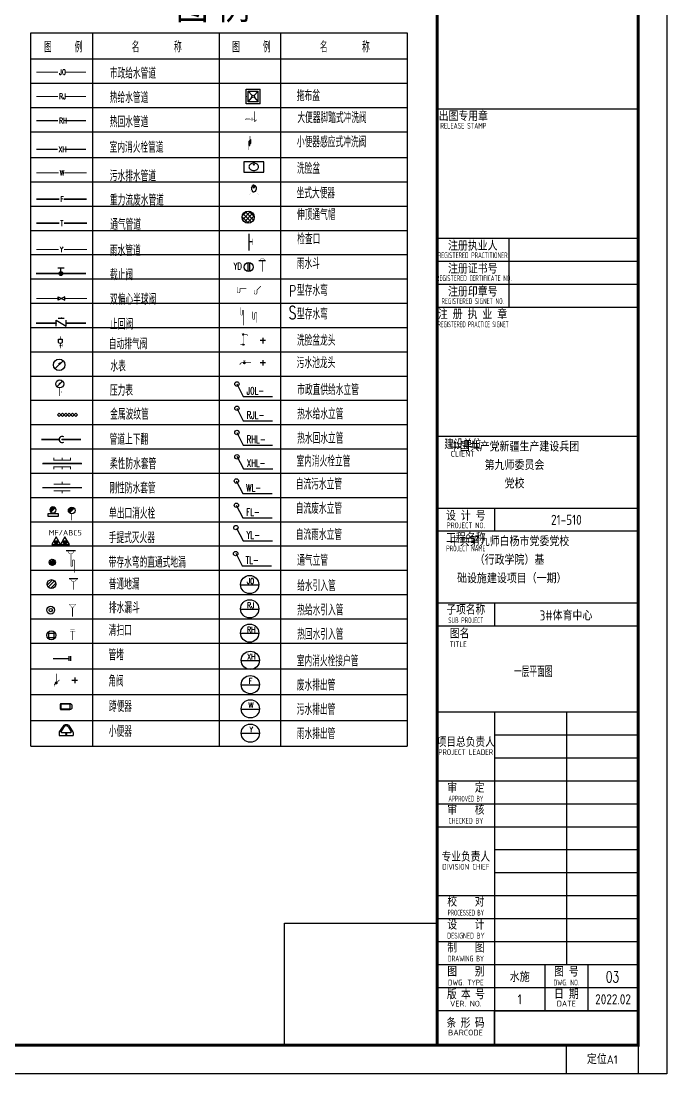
# Model space of a CAD drawing. Extents: x 817814 to 953178, y -139555 to 106956.
# Drawn here: x 923952 to 953178, y 29736 to 77409 of the extents above; entities that cross this region are included whole.
import ezdxf
from ezdxf.enums import TextEntityAlignment as Align

# ---------------------------------------------------------------- set-up
doc = ezdxf.new("R2010")
doc.units = 0
doc.header["$LTSCALE"] = 1000
doc.header["$MEASUREMENT"] = 0
doc.linetypes.add('DASH', pattern=[0.35, 0.25, -0.1])
doc.linetypes.add('W_P', pattern=[7, 6, -1])
for name, color, linetype in [('A-LVTRY', 6, 'Continuous'), ('BTTK', 7, 'Continuous'), ('EQUIP_管件', 7, 'Continuous'), ('EV_P', 4, 'Continuous'), ('GOU', 7, 'DASH'), ('GP', 4, 'Continuous'), ('GS', 1, 'Continuous'), ('LVTRY', 8, 'Continuous'), ('P-ANNO-TXT', 211, 'Continuous'), ('P-BTEA-IDEN', 4, 'Continuous'), ('P-DOMS-EQPM', 155, 'Continuous'), ('P-DOMS-IDEN', 4, 'Continuous'), ('P-DOMW-EQPM', 62, 'Continuous'), ('P-DOMW-IDEN', 4, 'Continuous'), ('P-DOMW-VALV', 7, 'Continuous'), ('P-FLDR', 7, 'Continuous'), ('P-PROT-EQPM', 1, 'Continuous'), ('P-PROT-IDEN', 7, 'Continuous'), ('P-PROT-VALV', 7, 'Continuous'), ('P-RAIN-IDEN', 171, 'Continuous'), ('P-VENT-PIPE', 205, 'Continuous'), ('P-WAST-IDEN', 21, 'Continuous'), ('PIPE-消防', 1, 'Continuous'), ('PIPE-给水', 3, 'Continuous'), ('PP', 7, 'Continuous'), ('PUB_TITLE', 4, 'Continuous'), ('SB', 7, 'Continuous'), ('W_DIM', 4, 'Continuous'), ('WP_F_PJ', 7, 'Continuous'), ('WP_G', 3, 'Continuous'), ('WP_G_PJ', 7, 'Continuous'), ('WP_L_PJ', 7, 'Continuous'), ('WP_P', 2, 'W_P'), ('WP_P_PJ', 7, 'Continuous'), ('WP_R_PJ', 7, 'Continuous'), ('WW_PJ', 7, 'Continuous')]:
    doc.layers.add(name, color=color, linetype=linetype)
for name, color, linetype, lineweight in [('P-DOMS-PIPE', 2, 'DASH', 50), ('P-DOMW-PIPE', 3, 'Continuous', 50), ('P-HOWS-PIPE', 5, 'Continuous', 50), ('P-HOWS-RPIP', 231, 'Continuous', 50), ('P-RAIN-PIPE', 4, 'Continuous', 50), ('P-WAST-PIPE', 11, 'Continuous', 50)]:
    doc.layers.add(name, color=color, linetype=linetype, lineweight=lineweight)
doc.layers.add('条形码', color=7, linetype='Continuous', plot=False)
doc.layers.add('验收章', color=7, linetype='Continuous', plot=False)
doc.styles.add('_TWT_PIPETEXT', font='SIMPLEX', dxfattribs={"width": 0.8, "height": 2.5, "bigfont": 'HZTXT'})
doc.styles.add('ch', font='simplex.shx', dxfattribs={"width": 0.7, "bigfont": 'gbcbig.shx'})
doc.styles.add('HZ', font='simplex.shx', dxfattribs={"width": 0.8, "bigfont": 'hztxt.shx'})
doc.styles.add('HZ(TK)', font='geniso.shx', dxfattribs={"width": 0.9, "bigfont": 'hztxt.shx'})
doc.styles.get("Standard").update_dxf_attribs({"font": 'GBENOR', "bigfont": 'GBCBIG'})
doc.styles.add('中西文等高字体', font='simplex.shx', dxfattribs={"width": 0.7, "bigfont": 'gbcbig.shx'})
doc.styles.add('隶书', font='')
doc.styles.get('隶书').set_extended_font_data('LiSu')

# ---------------------------------------------------------------- blocks, each defined once
blk = doc.blocks.new('vhtemplate_2019年新竖式图框_A1')
at = {"layer": 'BTTK'}
for p, q in [((831, 336), (761, 336)), ((831, 291), (761, 291)), ((786, 291), (786, 267)), ((831, 283), (761, 283)), ((831, 275), (761, 275)), ((831, 275), (761, 275)), ((786, 275), (786, 267)), ((831, 267), (761, 267)), ((831, 222), (761, 222)), ((831, 197), (761, 197)), ((781, 197), (781, 189)), ((831, 189), (761, 189)), ((831, 164), (761, 164)), ((781, 164), (781, 156)), ((831, 156), (761, 156)), ((831, 126), (761, 126)), ((781, 126), (781, 10)), ((806, 126), (806, 38)), ((831, 118), (781, 118)), ((831, 110), (781, 110)), ((831, 102), (761, 102)), ((831, 94), (761, 94)), ((831, 86), (761, 86)), ((831, 78), (781, 78)), ((831, 70), (781, 70)), ((831, 62), (761, 62)), ((831, 54), (761, 54)), ((831, 46), (761, 46)), ((831, 38), (761, 38)), ((798.5, 38), (798.5, 22)), ((813.5, 38), (813.5, 22)), ((831, 30), (761, 30)), ((831, 22), (761, 22))]:
    blk.add_line(p, q, dxfattribs=at)
at = {"layer": 'PUB_TITLE', "color": 7}
blk.add_lwpolyline([(0, 594), (841, 594), (841, 0), (0, 0)], close=True, dxfattribs=at)
at = {"layer": 'PUB_TITLE', "const_width": 1}
blk.add_lwpolyline([(25, 10), (831, 10), (831, 584), (25, 584)], close=True, dxfattribs=at)
blk.add_lwpolyline([(761, 10), (761, 584)], dxfattribs=at)
at = {"layer": '条形码'}
blk.add_lwpolyline([(781, 22), (831, 22), (831, 10), (781, 10)], close=True, dxfattribs=at)
at = {"layer": '验收章'}
for points in [[(761, 10), (707.93, 10), (707.93, 52.53), (761, 52.53)], [(806, 10), (831, 10), (831, 0), (806, 0)]]:
    blk.add_lwpolyline(points, close=True, dxfattribs=at)
at = {"layer": 'BTTK', "style": 'HZ(TK)'}
for s, height, width, p in [('出图专用章', 3, 0.95, (770.12, 333.45)), ('RELEASE STAMP', 2, 0.7, (770.13, 330.24)), ('REGISTERED PRACTITIONER', 2, 0.65, (773.39, 285.16)), ('REGISTERED CERTIFICATE NO.', 2, 0.65, (773.78, 277.16)), ('REGISTERED SIGNET NO.', 2, 0.65, (773.39, 269.16)), ('REGISTERED PRACTICE SIGNET', 2, 0.59, (773.56, 261.09)), ('建设单位', 3, 0.8, (770.01, 219.17)), ('PROJECT NO.', 2, 0.75, (771, 191.07)), ('PROJECT NAME', 2, 0.65, (771, 183.03)), ('子项名称', 3, 0.9, (771, 161.52)), ('SUB PROJECT', 2, 0.65, (771, 158.01)), ('项目总负责人', 3, 0.9, (770.96, 115.45)), ('PROJECT LEADER', 2, 0.8, (770.96, 112.09)), ('审    定', 3, 0.9, (771.02, 99.52)), ('APPROVED BY', 2, 0.6, (771.02, 95.87)), ('审    核', 3, 0.9, (771.02, 91.83)), ('CHECKED BY', 2, 0.7, (771.02, 88.18)), ('专业负责人', 3, 0.9, (771, 75.48)), ('DIVISION CHIEF', 2, 0.8, (771, 72.15)), ('校    对', 3, 0.9, (771.02, 59.83)), ('PROCESSED BY', 2, 0.6, (771.02, 56.17)), ('设    计', 3, 0.9, (771.02, 51.83)), ('DESIGNED BY', 2, 0.7, (771.02, 48.17)), ('制    图', 3, 0.9, (771.02, 43.83)), ('DRAWING BY', 2, 0.7, (771.02, 40.17)), ('图    别', 3, 0.9, (771.02, 35.5)), ('版 本 号', 3, 0.9, (771.02, 27.57)), ('DWG. TYPE', 2, 0.8, (771.02, 31.84)), ('DWG. NO.', 2, 0.7, (806, 31.84)), ('条 形 码', 3, 0.9, (770.9, 17.6)), ('BARCODE', 2, 0.95, (770.9, 14.42))]:
    blk.add_text(s, height=height, dxfattribs=dict(at, width=width)).set_placement(p, align=Align.MIDDLE_CENTER)
for s, height, p in [('注册执业人', 3, (773.42, 288.31)), ('注册证书号', 3, (773.42, 280.31)), ('注册印章号', 3, (773.42, 272.31)), ('注 册 执 业 章', 3, (773.32, 264.45)), ('CLIENT', 2, (769.95, 215.99)), ('设 计 号', 3, (771, 194.28)), ('工程名称', 3, (771, 186.52)), ('图 号', 3, (806, 35.46)), ('日 期', 3, (806, 27.67)), ('VER. NO.', 2, (771, 24.48)), ('DATE', 2, (806, 24.52))]:
    blk.add_text(s, height=height, dxfattribs=at).set_placement(p, align=Align.MIDDLE_CENTER)
for s, height, width, p in [('图名', 3, 0.9, (765.46, 153.22)), ('TITLE', 2, 0.8, (765.4, 149.68))]:
    blk.add_text(s, height=height, dxfattribs=dict(at, width=width)).set_placement(p, align=Align.MIDDLE_LEFT)
at = {"layer": 'BTTK', "color": 4, "style": 'HZ(TK)', "width": 0.9}
for tag, p in [('合作单位_001', (795.83, 509.44)), ('建设单位_001', (795.85, 207.44)), ('工程名称_001', (795.62, 174.44)), ('子项名称_001', (805.71, 157.94)), ('图纸名称_001', (795.45, 138.94))]:
    blk.add_attdef(tag, p, '', height=3.5, dxfattribs=at)
for tag, p in [('注册证书号', (808.5, 279)), ('注册印章号', (808.5, 271)), ('设计号', (806, 193)), ('图别', (789.75, 34)), ('图号', (822.25, 34)), ('版本号', (789.75, 26)), ('日期', (822.25, 26))]:
    blk.add_attdef(tag, text='', height=3.5, dxfattribs=at).set_placement(p, align=Align.MIDDLE)
at = {"layer": '验收章', "style": 'HZ(TK)'}
blk.add_text('定位A1', height=3, dxfattribs=at).set_placement((818.5, 5), align=Align.MIDDLE_CENTER)
blk = doc.blocks.new('$PS004_1')
blk.add_line((-150, 500), (150, 500))
at = {"const_width": 15}
blk.add_lwpolyline([(-99, 500, -1), (101, 500)], format="xyb", dxfattribs=at)
at = {"const_width": 30}
blk.add_lwpolyline([(0, 500), (0, 0)], dxfattribs=at)
at = {"style": 'HZ', "flags": 1}
for tag in ['UNIT', 'WHAT', 'SPEC']:
    blk.add_attdef(tag, (0, 0), '', height=0.001, dxfattribs=at)
blk = doc.blocks.new('$QC035_1')
blk.add_line((-93, -93), (93, 93))
blk.add_lwpolyline([(93, 93, 0, 50, 0), (-13, 22, 50, 50, 0)], format="xyseb")
blk.add_circle((0, 0), 150)
at = {"style": 'HZ', "flags": 1}
for tag in ['UNIT', 'WHAT', 'SPEC']:
    blk.add_attdef(tag, (0, 0), '', height=0.001, dxfattribs=at)
blk = doc.blocks.new('A$C5396686F')
at = {"layer": 'WW_PJ'}
blk.add_blockref('$QC035_1', (150, 150, 100), dxfattribs=at)
blk = doc.blocks.new('$PS017_1')
at = {"const_width": 15}
blk.add_lwpolyline([(-125, 500), (125, 500), (0, 359)], close=True, dxfattribs=at)
at = {"const_width": 30}
blk.add_lwpolyline([(0, 359), (0, 0)], dxfattribs=at)
for tag in ['UNIT', 'WHAT', 'SPEC']:
    blk.add_attdef(tag, (0, 0), '', height=0.001)
blk = doc.blocks.new('$VA036_1')
for points in [[(-0.25, -0.25), (0, 0), (-0.25, 0.25), (-0.5, 0)], [(0.25, -0.25), (0.5, 0), (0.25, 0.25), (0, 0)]]:
    blk.add_lwpolyline(points, close=True)
at = {"flags": 1}
for tag in ['UNIT', 'WHAT', 'SPEC']:
    blk.add_attdef(tag, (0, 0), '', height=0.00000236, dxfattribs=at)
blk = doc.blocks.new('$FLAGE')
for p, q in [((0, 1), (0, -1)), ((0.75, 1), (0.75, -1))]:
    blk.add_line(p, q)
blk = doc.blocks.new('$GS019_3')
at = {"const_width": 30}
for points in [[(0, 0), (0, -650)], [(-106, -756), (0, -650)], [(-106, -756), (-106, -956)]]:
    blk.add_lwpolyline(points, dxfattribs=at)
blk.add_lwpolyline([(-88, -638), (53, -497), (53, -247), (-88, -388)], close=True)
at = {"style": 'HZ', "width": 0.7, "flags": 1}
for tag in ['UNIT', 'WHAT', 'SPEC']:
    blk.add_attdef(tag, (0, 0), '', height=0.001, dxfattribs=at)
blk = doc.blocks.new('$QC001_3')
blk.add_line((-141, 459), (141, 741))
at = {"const_width": 200}
blk.add_lwpolyline([(71, 671, 0.668179), (-100, 600, 0.198912), (-71, 529, 1)], format="xyb", dxfattribs=at)
at = {"const_width": 40}
blk.add_lwpolyline([(0, 400), (0, 0)], dxfattribs=at)
blk.add_circle((0, 600), 200)
at = {"flags": 1}
for tag in ['SPEC', 'UNIT', 'WHAT']:
    blk.add_attdef(tag, (0, 0), '', height=0.001, dxfattribs=at)
blk = doc.blocks.new('$QC001_1')
blk.add_line((-134, 584), (149, 302))
blk.add_lwpolyline([(325, 0), (325, 200), (-325, 200), (-325, 0)], close=True)
at = {"const_width": 200}
blk.add_lwpolyline([(78, 372, 1), (-64, 514, -2.871181)], format="xyb", dxfattribs=at)
blk.add_circle((7, 443), 200)
at = {"style": 'HZ', "flags": 1}
for tag in ['UNIT', 'WHAT', 'SPEC']:
    blk.add_attdef(tag, (0, 0), '', height=0.001, dxfattribs=at)
blk = doc.blocks.new('A$C1E5874C6')
at = {"layer": 'WP_F_PJ', "rotation": 180}
blk.add_blockref('$QC001_1', (325, 643), dxfattribs=at)
blk = doc.blocks.new('$JIEG1')
at = {"color": 0, "linetype": 'Continuous'}
blk.add_arc((0, 0), 0.5, 59.6885, 300.3115, dxfattribs=at)
at = {"color": 0}
blk.add_point((0, 0), dxfattribs=at)
blk = doc.blocks.new('$PS001_1')
blk.add_line((-212, 500), (188, 500))
at = {"const_width": 20}
blk.add_lwpolyline([(-134, 500, 1.067664), (116, 500)], format="xyb", dxfattribs=at)
at = {"const_width": 30}
blk.add_lwpolyline([(0, 367), (0, 0)], dxfattribs=at)
at = {"style": 'HZ', "width": 0.7, "flags": 1}
for tag in ['UNIT', 'WHAT', 'SPEC']:
    blk.add_attdef(tag, (0, 0), '', height=0.001, dxfattribs=at)
blk = doc.blocks.new('$PS003_0')
blk.add_lwpolyline([(-0.27, 0.24), (0.27, 0.24), (0.27, -0.26), (-0.27, -0.26)], close=True)
blk.add_circle((0, 0), 0.5)
at = {"style": 'HZ', "width": 0.7, "flags": 1}
for tag in ['UNIT', 'WHAT', 'SPEC']:
    blk.add_attdef(tag, (0, 0), '', height=0.001, dxfattribs=at)
blk = doc.blocks.new('$GS002_2')
for points, const_width in [([(92, 700), (242, 700)], 15), ([(170, 702), (170, 0)], 30), ([(0, 0), (273, 0)], 30), ([(170, 602), (420, 602), (450, 527)], 30), ([(273, 44), (273, -56)], 15)]:
    blk.add_lwpolyline(points, dxfattribs=dict(const_width=const_width))
at = {"const_width": 62.5}
for points in [[(139, 602, 1), (201, 602, 1)], [(139, 2, 1), (201, 2, 1)]]:
    blk.add_lwpolyline(points, format="xyb", close=True, dxfattribs=at)
at = {"style": 'HZ', "width": 0.7, "flags": 1}
for tag in ['UNIT', 'WHAT', 'SPEC']:
    blk.add_attdef(tag, (0, 0), '', height=0.001, dxfattribs=at)
blk = doc.blocks.new('$PS009_2')
at = {"const_width": 30}
blk.add_lwpolyline([(0, 0), (-350, 0), (-350, -150, -1), (-500, -150), (-500, 92)], format="xyb", dxfattribs=at)
blk = doc.blocks.new('$PS011_2')
at = {"const_width": 30}
blk.add_lwpolyline([(0, 0), (-212, -212), (-212, -362, -1), (-362, -362), (-362, -207)], format="xyb", dxfattribs=at)
blk = doc.blocks.new('*X229')
at = {"color": 0}
for p, q in [((25615, 29115), (25416, 29314)), ((25411, 28895), (25196, 29110)), ((25204, 29164), (25346, 29306)), ((25210, 29028), (25482, 29300)), ((25519, 28928), (25229, 29218)), ((25269, 28946), (25565, 29242)), ((25588, 29001), (25302, 29287)), ((25363, 28899), (25611, 29147))]:
    blk.add_line(p, q, dxfattribs=at)
blk = doc.blocks.new('$GS010_3')
for points, const_width in [([(0, 0), (-223, -223)], 30), ([(-133, -136), (-133, 264)], 30), ([(-223, -288), (-223, -146)], 15)]:
    blk.add_lwpolyline(points, dxfattribs=dict(const_width=const_width))
at = {"const_width": 62.5}
blk.add_lwpolyline([(-102, -136, -1), (-165, -136, -1)], format="xyb", close=True, dxfattribs=at)
at = {"style": 'HZ', "width": 0.7, "flags": 1}
for tag in ['UNIT', 'WHAT', 'SPEC']:
    blk.add_attdef(tag, (0, 0), '', height=0.001, dxfattribs=at)
blk = doc.blocks.new('$GS001_1')
at = {"const_width": 30}
blk.add_lwpolyline([(0, 0), (-400, 0, 0.443942), (-486, -95, -1.105826)], format="xyb", dxfattribs=at)
at = {"const_width": 15}
for points in [[(-231, 100), (-359, 100)], [(-296, 0), (-296, 100)]]:
    blk.add_lwpolyline(points, dxfattribs=at)
at = {"const_width": 62.5}
blk.add_lwpolyline([(-265, 0, -1), (-327, 0, -1)], format="xyb", close=True, dxfattribs=at)
at = {"flags": 1}
for tag in ['UNIT', 'WHAT', 'SPEC']:
    blk.add_attdef(tag, (0, 0), '', height=0.0001, dxfattribs=at)
blk = doc.blocks.new('$GS002_0')
for p, q in [((-1, 0), (0, 0)), ((-0.5, -0.5), (-0.5, 0.5))]:
    blk.add_line(p, q)
at = {"width": 0.7, "flags": 1}
for tag in ['UNIT', 'SPEC', 'WHAT']:
    blk.add_attdef(tag, (0, 0), '', height=0.001, dxfattribs=at)
blk = doc.blocks.new('$PS005_2')
at = {"const_width": 30}
blk.add_lwpolyline([(0, 0), (0, 456, 0.75), (-100, 456), (-100, 202, -0.75), (-200, 202), (-200, 540)], format="xyb", dxfattribs=at)
blk = doc.blocks.new('A$C315B6A35')
at = {"layer": 'WP_P_PJ'}
blk.add_blockref('$PS005_2', (215, 0), dxfattribs=at)
blk = doc.blocks.new('$PS001_0')
for p, q in [((-0.48, -0.12), (0.12, 0.48)), ((-0.35, -0.35), (0.35, 0.35)), ((-0.12, -0.49), (0.49, 0.12))]:
    blk.add_line(p, q)
blk.add_circle((0, 0), 0.5)
at = {"style": 'HZ', "width": 0.7, "flags": 1}
for tag in ['UNIT', 'WHAT', 'SPEC']:
    blk.add_attdef(tag, (0, 0), '', height=0.001, dxfattribs=at)
blk = doc.blocks.new('M_E13')
for p, q in [((-572, 18), (-536, 18)), ((-572, 18), (-572, 18)), ((-536, -22), (-572, -21))]:
    blk.add_line(p, q)
at = {"const_width": 1.5}
for points in [[(-715, 0, -0.037932), (-709, 28, -0.057502), (-702, 46, -0.011128), (-686, 72, -0.047419), (-682, 78, -0.013557), (-669, 92, -0.010422), (-651, 109, -0.006492), (-632, 126, -0.010986), (-621, 135, -0.031118), (-607, 144, -0.031821), (-592, 152, -0.025304), (-572, 159, -0.028493), (-555, 164), (-520, 171), (-500, 175, -0.104917), (-492, 175, 0.047512), (-474, 173, 0.018859), (-460, 173, -0.025251), (-449, 173, -0.024361), (-434, 171, -0.018727), (-416, 168, -0.011084), (-401, 164, -0.017664), (-391, 161, -0.012553), (-375, 154, -0.012341), (-358, 147), (-320, 128, -0.005054), (-308, 122, -0.002567), (-285, 110)], [(-715, 0, 0.037932), (-709, -28, 0.057502), (-702, -46, 0.011128), (-686, -72, 0.047419), (-682, -78, 0.013557), (-669, -92, 0.010422), (-651, -109, 0.006492), (-632, -126, 0.010986), (-621, -135, 0.031118), (-607, -144, 0.031821), (-592, -152, 0.025304), (-572, -159, 0.028493), (-555, -164), (-520, -171), (-500, -175, 0.104917), (-492, -175, -0.047512), (-474, -173, -0.018859), (-460, -173, 0.025251), (-449, -173, 0.024361), (-434, -171, 0.018727), (-416, -168, 0.011084), (-401, -164, 0.017664), (-391, -161, 0.012553), (-375, -154, 0.012341), (-358, -147), (-320, -128, 0.005054), (-308, -122, 0.002567), (-285, -110)], [(-155, 240, 0.414214), (-220, 175, 0.414214)], [(-220, -175, 0.414214), (-155, -240, 0.414214)]]:
    blk.add_lwpolyline(points, format="xyb", dxfattribs=at)
for points in [[(-672, -1, -0.054114), (-666, 25, -0.08891), (-658, 39, -0.006714), (-643, 55, -0.014531), (-636, 63, -0.010713), (-618, 80, -0.017575), (-606, 90, -0.037222), (-591, 100, -0.034599), (-573, 109, -0.02298), (-556, 115, -0.023613), (-539, 119, -0.014842), (-522, 122, -0.012533), (-502, 125, -0.021838), (-477, 126, -0.029407), (-459, 125, -0.029465), (-436, 121, -0.031881), (-416, 114), (-371, 97), (-337, 83, -0.135973), (-324, 73, -0.099517), (-314, 52, -0.016651), (-311, 40, -0.010977), (-308, 20, -0.015331), (-308, 12, -0.010106), (-307, -1)], [(-672, -1, 0.054114), (-666, -26, 0.08891), (-658, -40, 0.006714), (-643, -57, 0.014531), (-636, -64, 0.010713), (-618, -82, 0.017575), (-606, -92, 0.037222), (-591, -102, 0.034599), (-573, -111, 0.02298), (-556, -117, 0.023613), (-539, -121, 0.014842), (-522, -124, 0.012533), (-502, -126, 0.021838), (-477, -127, 0.029407), (-459, -126, 0.029465), (-436, -122, 0.031881), (-416, -116), (-371, -99), (-337, -85, 0.135973), (-324, -75, 0.099517), (-314, -54, 0.016651), (-311, -41, 0.010977), (-308, -21, 0.015331), (-308, -13, 0.010106), (-307, -1)]]:
    blk.add_lwpolyline(points, format="xyb")
for points in [[(-220, 110), (-285, 110)], [(-220, 175), (-220, -175)], [(0, 240), (-155, 240)], [(0, -240), (0, 240)], [(-285, -110), (-220, -110)], [(-155, -240), (0, -240)]]:
    blk.add_lwpolyline(points, dxfattribs=at)
for centre, radius, start, end in [((-549, -3), 33.2, 100.0495, 259.9505), ((-536, -2), 20, 270, 90)]:
    blk.add_arc(centre, radius, start, end)
at = {"width": 0.8, "flags": 9}
for tag in ['XSIZE', 'YSIZE']:
    blk.add_attdef(tag, (0, 0), '', height=0.5, dxfattribs=at)
blk = doc.blocks.new('A$C02426E7C')
at = {"layer": 'LVTRY', "rotation": 270}
blk.add_blockref('M_E13', (241, 1), dxfattribs=at)
blk = doc.blocks.new('_LV7')
for p, q in [((-170, -61), (-170, 0)), ((-170, 0), (170, 0)), ((170, -61), (170, 0)), ((-162, -88), (-69, -231)), ((-124, -91), (-43, -216)), ((-116, -76), (116, -76)), ((43, -216), (124, -91)), ((69, -231), (162, -88))]:
    blk.add_line(p, q)
blk.add_circle((0, -38), 17.7)
for centre, radius, start, end in [((-120, -61), 50, 180, 213.0863), ((-116, -86), 10, 90, 213.0863), ((0, -191), 80, 210, 330), ((0, -191), 50, 210, 330), ((116, -86), 10, 326.9137, 90), ((120, -61), 50, 326.9137, 0)]:
    blk.add_arc(centre, radius, start, end)
blk = doc.blocks.new('_LV4')
blk.add_lwpolyline([(0, -520, 0.078966), (92, -505, 0.088152), (166, -466, 0.105269), (218, -403, 0.121685), (235, -335, 0.121685), (218, -267, 0.105269), (166, -204, 0.088152), (92, -165, 0.078966), (0, -150, 0.078966), (-92, -165, 0.088152), (-166, -204, 0.105269), (-218, -267, 0.121685), (-235, -335, 0.121685), (-218, -403, 0.105269), (-166, -466, 0.088152), (-92, -505, 0.078966)], format="xyb", close=True)
blk.add_circle((0, -230), 20)
blk = doc.blocks.new('_LV6')
for p, q in [((-140, -340), (-140, -780)), ((-110, -340), (-110, -770)), ((100, -300), (-100, -300)), ((100, -330), (-100, -330)), ((110, -770), (110, -340)), ((140, -780), (140, -340)), ((140, -770), (-140, -770)), ((-30, -890), (30, -890))]:
    blk.add_line(p, q)
for centre, radius, start, end in [((-100, -340), 40, 90, 180), ((-100, -340), 10, 90, 180), ((100, -340), 40, 0, 90), ((100, -340), 10, 0, 90), ((-30, -780), 110, 180, 270), ((30, -780), 110, 270, 0)]:
    blk.add_arc(centre, radius, start, end)
blk = doc.blocks.new('$VA026_2')
for points, const_width in [([(0, 499), (0, 649)], 30), ([(0, 251), (0, 0)], 30), ([(0, 149), (120, 149)], 15), ([(120, 229), (120, 79)], 15)]:
    blk.add_lwpolyline(points, dxfattribs=dict(const_width=const_width))
blk.add_lwpolyline([(-100, 499), (100, 499), (100, 319, -0.683235), (-100, 319), (-100, 499)], format="xyb")
at = {"const_width": 50}
blk.add_lwpolyline([(-25, 149, 1), (25, 149, 1)], format="xyb", close=True, dxfattribs=at)
at = {"style": 'HZ', "width": 0.7, "flags": 1}
for tag in ['UNIT', 'WHAT', 'SPEC']:
    blk.add_attdef(tag, (0, 0), '', height=0.001, dxfattribs=at)
blk = doc.blocks.new('A$C21A22213')
at = {"layer": 'WP_R_PJ'}
blk.add_blockref('$VA026_2', (100, 0), dxfattribs=at)
blk = doc.blocks.new('$TWTSYS$00000546')
h = blk.add_hatch()
h.set_pattern_fill('ANSI31', color=256, scale=200, style=0)
h.set_pattern_definition([(45, (-38543.802, -6670.83), (-17.67767, 17.67767), [])])
h.paths.add_polyline_path([(-65, 174), (65, 174), (65, 44), (-65, 44)])
for points in [[(0, 344), (-198, 0), (198, 0)], [(-65, 174), (65, 174), (65, 44), (-65, 44)]]:
    blk.add_lwpolyline(points, close=True)
blk = doc.blocks.new('$Sanitary$00000477')
at = {"color": 0}
for p, q in [((-330, -637), (-330, 0)), ((-330, 0), (330, 0)), ((330, 0), (330, -637)), ((-239, -546), (-239, -91)), ((-239, -91), (239, -91)), ((-239, -91), (-41, -279)), ((-41, -358), (-239, -546)), ((239, -91), (41, -279)), ((41, -358), (239, -546)), ((239, -91), (239, -546)), ((-330, -637), (330, -637)), ((-239, -546), (239, -546))]:
    blk.add_line(p, q, dxfattribs=at)
blk.add_circle((0, -319), 56.9, dxfattribs=at)
blk.add_point((0, 0), dxfattribs=at)
blk = doc.blocks.new('$TWTSYS$00000420')
for points, const_width in [([(0, 0), (0, -474)], 30), ([(-383, -329), (-427, -373)], 15), ([(-268, -373), (-427, -373)], 15), ([(-224, -329), (-383, -329)], 15), ([(-224, -329), (-268, -373)], 15), ([(-150, -355), (-250, -355)], 10), ([(-150, -290), (-150, -420)], 15), ([(-100, -290), (-100, -420)], 15), ([(0, -350), (-100, -350)], 10), ([(101, -374), (0, -474)], 30)]:
    blk.add_lwpolyline(points, dxfattribs=dict(const_width=const_width))
at = {"flags": 1}
for tag in ['UNIT', 'UNIT', 'SPEC', 'WHAT', 'WHAT', 'SPEC']:
    blk.add_attdef(tag, (0, 0), '', height=0.001, dxfattribs=at)
blk = doc.blocks.new('$TWTSYS$00000432')
at = {"layer": 'EQUIP_管件'}
blk.add_blockref('$TWTSYS$00000420', (0, 0), dxfattribs=at)
blk = doc.blocks.new('$VALVE$00000547')
at = {"const_width": 30}
for points in [[(0, 100), (-250, 100), (-250, 175)], [(0, 100), (0, 175)], [(0, 100), (250, 100), (250, 175)], [(-250, -175), (-250, -100), (0, -100)], [(0, -175), (0, -100)], [(250, -175), (250, -100), (0, -100)]]:
    blk.add_lwpolyline(points, dxfattribs=at)
blk = doc.blocks.new('$VALVE$00000553')
at = {"const_width": 30}
for points in [[(0, 100), (-250, 100), (-250, 100)], [(0, 100), (0, 175)], [(0, 100), (250, 100), (250, 100)], [(-250, -100), (-250, -100), (0, -100)], [(250, -100), (250, -100), (0, -100)], [(0, -175), (0, -100)]]:
    blk.add_lwpolyline(points, dxfattribs=at)
blk = doc.blocks.new('$VALVE$00000597')
blk.add_line((-93, 357), (93, 543))
blk.add_lwpolyline([(93, 543, 0, 50, 0), (-31, 456, 50, 50, 0)], format="xyseb")
for points, const_width in [([(0, 300), (0, 0)], 30), ([(0, 182), (75, 182), (75, 107)], 7.5)]:
    blk.add_lwpolyline(points, dxfattribs=dict(const_width=const_width))
blk.add_circle((0, 450), 150)
blk = doc.blocks.new('$VALVE$00000333')
for p, q in [((125, 62.5), (-125, -62.5)), ((-125, 62.5), (125, -62.5)), ((-125, -62.5), (-125, 62.5)), ((125, -62.5), (125, 62.5))]:
    blk.add_line(p, q)
at = {"const_width": 31.25}
blk.add_lwpolyline([(-15.625, 0, 1), (15.625, 0, 1)], format="xyb", close=True, dxfattribs=at)
for p in [(-125, 0), (125, 0)]:
    blk.add_point(p)
blk = doc.blocks.new('$VALVE$00000315')
blk.add_line((-75, 125), (75, 125))
blk.add_lwpolyline([(-125, -75), (-125, 75), (125, -75), (125, 75)])
for p in [(-125, 0), (125, 0)]:
    blk.add_point(p)
blk.add_solid([(0, 125), (0, 150), (75, 125)])
blk = doc.blocks.new('$VALVE$00000497')
for p, q in [((78, 138), (-78, 138)), ((0, 50), (0, 138))]:
    blk.add_line(p, q)
at = {"const_width": 49.6}
blk.add_lwpolyline([(25, 0, 1), (-25, 0, 1)], format="xyb", close=True, dxfattribs=at)
blk.add_circle((0, 0), 50)
blk = doc.blocks.new('$TwtSys$00000141')
for p, q in [((-94, 8), (-10, 92)), ((-94, 8), (-10, 92)), ((-87, -35), (35, 87)), ((-87, -35), (35, 87)), ((-66, -66), (66, 66)), ((-66, -66), (66, 66)), ((-32, -87), (88, 33)), ((-32, -87), (88, 33)), ((11, -92), (92, -11)), ((11, -92), (92, -11))]:
    blk.add_line(p, q)
blk.add_circle((0, 0), 94)
blk.add_circle((0, 0), 94)
blk = doc.blocks.new('$ATTACHMENT$00000196')
blk.add_line((53, 944), (-347, 944))
for points, const_width in [([(-25, 944, -1.067664), (-275, 944)], 20), ([(0, 0), (0, 512, 1), (-75, 512), (-75, 312, -1), (-150, 312), (-150, 810)], 30)]:
    blk.add_lwpolyline(points, format="xyb", dxfattribs=dict(const_width=const_width))
at = {"style": 'HZ', "flags": 1}
for tag in ['WHAT', 'SPEC', 'UNIT']:
    blk.add_attdef(tag, (-150, 810), '', height=0.001, dxfattribs=at)

msp = doc.modelspace()

# ---------------------------------------------------------------- linework, layer by layer
for p, q in [((924399.9, 44580.8), (924399.9, 76875)), ((927178.9, 76875), (927178.9, 44580.8)), ((932911.2, 76875), (932911.2, 44580.8)), ((935690.2, 76875), (935690.2, 44580.8)), ((941422.5, 76875), (941422.5, 44580.8)), ((934027.4, 71036.8), (934027.4, 70565.2)), ((934935.7, 71036.8), (934027.4, 71036.8)), ((934935.7, 70565.2), (934935.7, 71036.8)), ((934027.4, 70565.2), (934935.7, 70565.2)), ((933716, 60977.6), (934009.8, 60407.1)), ((934009.8, 60407.1), (935336.5, 60407.1)), ((933716, 59878.4), (934009.8, 59307.9)), ((934009.8, 59307.9), (935336.5, 59307.9)), ((933716, 58779.2), (934009.8, 58208.7)), ((934009.8, 58208.7), (935336.5, 58208.7)), ((933721.3, 57703), (934015.2, 57132.5)), ((934015.2, 57132.5), (935341.9, 57132.5)), ((933692.7, 56584.6), (933986.6, 56014.2)), ((933986.6, 56014.2), (935313.2, 56014.2)), ((933692.7, 55485.4), (933986.6, 54914.9)), ((933986.6, 54914.9), (935313.2, 54914.9)), ((933704.6, 54447.1), (933998.4, 53876.7)), ((933998.4, 53876.7), (935325.1, 53876.7)), ((933669.1, 53310.1), (933963, 52739.6)), ((933963, 52739.6), (935289.7, 52739.6)), ((933887.9, 51886.3), (934698.8, 51886.3)), ((933887.9, 50787.1), (934698.8, 50787.1)), ((933887.9, 49687.8), (934698.8, 49687.8)), ((933922.8, 48456.1), (934733.7, 48456.1)), ((933922.8, 47356.8), (934733.7, 47356.8)), ((933922.8, 46257.6), (934733.7, 46257.6)), ((933922.8, 45158.4), (934733.7, 45158.4))]:
    msp.add_line(p, q)
at = {"color": 7}
for p, q in [((934210, 66474.5), (934210, 66066.5)), ((934293.2, 66474.5), (934293.2, 66066.5))]:
    msp.add_line(p, q, dxfattribs=at)
at = {"linetype": 'Continuous'}
msp.add_line((925812, 58458.4, 2581.5), (925812, 58458.4, 2331.7), dxfattribs=at)
for points, const_width in [([(934264.7, 67781.5), (934264.7, 67020.3)], 58.3), ([(934271.6, 67414.7), (934424.1, 67415)], 58.3), ([(934424.1, 67554.4), (934424.1, 67275.6)], 20.8)]:
    msp.add_lwpolyline(points, dxfattribs=dict(const_width=const_width))
at = {"const_width": 25}
msp.add_lwpolyline([(934024.2, 63634.9), (934024.2, 64287.5, 1), (933961.8, 64287.5), (933961.8, 64121, -1), (933899.3, 64121), (933899.3, 64451.7)], format="xyb", dxfattribs=at)
at = {"linetype": 'Continuous', "const_width": 74.9}
for points, elevation in [([(925671.5, 58458.4), (924875.9, 58458.4)], 2331.7), ([(926659.2, 58458.4), (925812, 58458.4)], 2581.5)]:
    msp.add_lwpolyline(points, dxfattribs=dict(at, elevation=elevation))
at = {"elevation": -50}
for points, const_width in [([(926163, 49787.7), (926406.6, 49787.7)], 19.5), ([(926187.3, 49878.7), (926382.2, 49878.7)], 19.5), ([(926284.8, 49787.7), (926284.8, 49391.6)], 29.2)]:
    msp.add_lwpolyline(points, dxfattribs=dict(at, const_width=const_width))
for centre, radius in [((934225.9, 68529.4), 273.2), ((934253.7, 66270.8), 208.2), ((933719.7, 60976.8), 99.9), ((933719.7, 59877.6), 99.9), ((933719.7, 58778.4), 99.9), ((933720.9, 57679.2), 99.9), ((933696.4, 56583.8), 99.9), ((933696.4, 55484.6), 99.9), ((933672.9, 54475.1), 99.9), ((933662.7, 53296.1), 99.9), ((934294.1, 51894.5), 412.2), ((934294.1, 50795.3), 412.2), ((934294.1, 49696.1), 412.2), ((934329, 48464.3), 412.2), ((934329, 47365.1), 412.2), ((934329, 46265.8), 412.2), ((934329, 45166.6), 412.2)]:
    msp.add_circle(centre, radius)
at = {"layer": 'GP'}
for p, q in [((924923.5, 57381.4), (926699.3, 57381.4)), ((924923.5, 56282.2), (926699.3, 56282.2))]:
    msp.add_line(p, q, dxfattribs=at)
at = {"layer": 'P-DOMS-PIPE', "linetype": 'Continuous', "ltscale": 0.01, "const_width": 50}
for points in [[(924635.5, 70539.5), (925660, 70539.5)], [(925912.3, 70539.5), (926915.1, 70539.5)]]:
    msp.add_lwpolyline(points, dxfattribs=at)
at = {"layer": 'P-DOMW-PIPE', "ltscale": 1.5, "const_width": 75}
for points in [[(924621.5, 65977.4), (926887.7, 65977.4)], [(924633.3, 63731.1), (925538.6, 63731.1)], [(925988.6, 63731.1), (926894, 63731.1)]]:
    msp.add_lwpolyline(points, dxfattribs=at)
at = {"layer": 'P-HOWS-PIPE', "const_width": 50}
for points in [[(924640.8, 73997.9), (925621.9, 73997.9)], [(925950.4, 73997.9), (926892.5, 73997.9)]]:
    msp.add_lwpolyline(points, dxfattribs=at)
at = {"layer": 'P-HOWS-RPIP', "const_width": 50}
for points in [[(924640.8, 72898.6), (925621.9, 72898.6)], [(925950.4, 72898.6), (926892.5, 72898.6)]]:
    msp.add_lwpolyline(points, dxfattribs=at)
at = {"layer": 'P-RAIN-PIPE', "linetype": 'Continuous', "ltscale": 0.01, "const_width": 50}
for points in [[(924640.8, 67068.2), (925647.2, 67068.2)], [(925898.3, 67068.2), (926936.1, 67068.2)]]:
    msp.add_lwpolyline(points, dxfattribs=at)
at = {"layer": 'P-VENT-PIPE', "ltscale": 1.5, "const_width": 75}
for points in [[(924640.8, 68253.4), (925682.8, 68253.4)], [(925889.5, 68253.4), (926936.1, 68253.4)]]:
    msp.add_lwpolyline(points, dxfattribs=at)
at = {"layer": 'P-WAST-PIPE', "ltscale": 1.5, "const_width": 75}
for points in [[(924635.5, 69346.4), (925686.6, 69346.4)], [(925885.7, 69346.4), (926915.1, 69346.4)]]:
    msp.add_lwpolyline(points, dxfattribs=at)
at = {"layer": 'PIPE-消防', "linetype": 'Continuous', "ltscale": 0.01, "const_width": 50}
for points in [[(924640.8, 71599.2), (925606.6, 71599.2)], [(925965.7, 71599.2), (926892.5, 71599.2)], [(924638.5, 64851.5), (925636.2, 64851.5)], [(925936.2, 64851.5), (926933.8, 64851.5)]]:
    msp.add_lwpolyline(points, dxfattribs=at)
at = {"layer": 'PIPE-给水', "linetype": 'Continuous', "ltscale": 0.01, "const_width": 50}
for points in [[(924640.8, 75097.1), (925621.9, 75097.1)], [(925950.4, 75097.1), (926892.5, 75097.1)]]:
    msp.add_lwpolyline(points, dxfattribs=at)
at = {"layer": 'SB'}
for p, q in [((924399.9, 76875), (941422.5, 76875)), ((924399.9, 75692.5), (941422.5, 75692.5)), ((924399.9, 74593.3), (941422.5, 74593.3)), ((924399.9, 73494), (941422.5, 73494)), ((924399.9, 72394.8), (941422.5, 72394.8)), ((924399.9, 71228.9), (941422.5, 71228.9)), ((924399.9, 70129.7), (941422.5, 70129.7)), ((924399.9, 69030.4), (941422.5, 69030.4)), ((924399.9, 67931.2), (941422.5, 67931.2)), ((924399.9, 66832), (941422.5, 66832)), ((924399.9, 65732.7), (941422.5, 65732.7)), ((924399.9, 64633.5), (941422.5, 64633.5)), ((932911.2, 64633.6), (941422.5, 64633.6)), ((924399.9, 63534.2), (941422.5, 63534.2)), ((924399.9, 62435), (941422.5, 62435)), ((924399.9, 61335.8), (941422.5, 61335.8)), ((924399.9, 60236.5), (941422.5, 60236.5)), ((924399.9, 59137.4), (941422.5, 59137.4)), ((934225.6, 59137.4), (941422.5, 59137.4)), ((924399.9, 58038.1), (941422.5, 58038.1)), ((924399.9, 56938.8), (941422.5, 56938.8)), ((924399.9, 55839.6), (941422.5, 55839.6)), ((924399.9, 54740.4), (941422.5, 54740.4)), ((924399.9, 53641.2), (941422.5, 53641.2)), ((924399.9, 52541.9), (941422.5, 52541.9)), ((924399.9, 52541.9), (941422.5, 52541.9)), ((924399.9, 51442.7), (941422.5, 51442.7)), ((924399.9, 50343.4), (941422.5, 50343.4)), ((924399.9, 49244.2), (941422.5, 49244.2)), ((924399.9, 48078.3), (941422.5, 48078.3)), ((924399.9, 46912.5), (941422.5, 46912.5)), ((924399.9, 45746.6), (941422.5, 45746.6)), ((924399.9, 44580.8), (941422.5, 44580.8))]:
    msp.add_line(p, q, dxfattribs=at)
at = {"layer": 'W_DIM'}
for radius in [175, 75]:
    msp.add_circle((925293, 50736.3), radius, dxfattribs=at)
at = {"layer": 'WP_G', "const_width": 60}
for points in [[(926699.3, 57381.4), (924923.5, 57381.4)], [(926699.3, 56282.2), (924923.5, 56282.2)]]:
    msp.add_lwpolyline(points, dxfattribs=at)
at = {"layer": 'WP_P', "const_width": 60}
msp.add_lwpolyline([(925403.8, 48545.6), (926120.7, 48545.6)], dxfattribs=at)

# ---------------------------------------------------------------- block references
ref = msp.add_blockref('vhtemplate_2019年新竖式图框_A1', (843848.3, 29735.7), dxfattribs=dict(xscale=130, yscale=130, zscale=130))
ref.add_attrib('建设单位_001', '中国共产党新疆生产建设兵团', (943352.1, 57918.6), dxfattribs={"layer": 'BTTK', "color": 4, "height": 455, "style": 'HZ(TK)', "width": 0.9})
ref.add_attrib('工程名称_001', '中共第九师白杨市党委党校', (943353.7, 53630.7), dxfattribs={"layer": 'BTTK', "color": 4, "height": 455, "style": 'HZ(TK)', "width": 0.9})
ref.add_attrib('子项名称_001', '3#体育中心', (947415.4, 50268.2), dxfattribs={"layer": 'BTTK', "color": 4, "height": 455, "style": 'HZ(TK)', "width": 0.9})
ref.add_attrib('设计号', '21-510', dxfattribs={"layer": 'BTTK', "color": 4, "height": 455, "style": 'HZ(TK)', "width": 0.9}).set_placement((948628.3, 54825.7), align=Align.MIDDLE)
ref.add_attrib('图别', '水施', dxfattribs={"layer": 'BTTK', "color": 4, "height": 455, "style": 'HZ(TK)', "width": 0.9}).set_placement((946515.8, 34155.7), align=Align.MIDDLE)
ref.add_attrib('版本号', '1', dxfattribs={"layer": 'BTTK', "color": 4, "height": 455, "style": 'HZ(TK)', "width": 0.9}).set_placement((946515.8, 33115.7), align=Align.MIDDLE)
ref.add_attrib('日期', '2022.02', dxfattribs={"layer": 'BTTK', "color": 4, "height": 455, "style": 'HZ(TK)', "width": 0.9}).set_placement((950740.8, 33115.7), align=Align.MIDDLE)
ref.add_attrib('建设单位_002', '第九师委员会', (944929.4, 57080.3), dxfattribs={"layer": 'BTTK', "color": 4, "height": 455, "style": 'HZ(TK)', "width": 0.9})
ref.add_attrib('建设单位_003', '党校', (945833.7, 56246.1), dxfattribs={"layer": 'BTTK', "color": 4, "height": 455, "style": 'HZ(TK)', "width": 0.9})
ref.add_attrib('工程名称_002', '（行政学院）基', (944479.8, 52792.4), dxfattribs={"layer": 'BTTK', "color": 4, "height": 455, "style": 'HZ(TK)', "width": 0.9})
ref.add_attrib('工程名称_003', '础设施建设项目（一期）', (943679.6, 51954), dxfattribs={"layer": 'BTTK', "color": 4, "height": 455, "style": 'HZ(TK)', "width": 0.9})
for name, p, xscale, yscale, zscale in [('$GS019_3', (934312, 72207.1), 0.6662003798410296, 0.6662003798410296, 0.6662003798410296), ('_LV4', (934481.6, 71118.6), 0.925278305541724, 0.925278305541724, 0.925278305541724), ('A$C02426E7C', (934284.2, 69421), 0.8327504750341177, 0.8327504750341177, 0.8327504750341177), ('*X229', (901181.5, 30659.3), 1.301172617357224, 1.301172617357224, 1.301172617357224)]:
    msp.add_blockref(name, p, dxfattribs=dict(xscale=xscale, yscale=yscale, zscale=zscale))
at = {"linetype": 'Continuous', "xscale": 281.053285184782, "yscale": 281.053285184782, "zscale": 281.053285184782}
msp.add_blockref('$JIEG1', (925812, 58458.4, 2581.5), dxfattribs=at)
at = {"xscale": 0.9252783046104014, "yscale": 0.9252783046104014, "zscale": 0.9252783046104014, "rotation": 90.00000017301015}
msp.add_blockref('_LV6', (925442.5, 46370.6), dxfattribs=at)
at = {"extrusion": (0, 0, -1), "xscale": 1.850556611083448, "yscale": 1.850556611083448, "zscale": -1.850556610269192, "rotation": 180}
msp.add_blockref('_LV7', (-925996.5, 45062.7), dxfattribs=at)
at = {"layer": 'A-LVTRY', "ltscale": 30, "rotation": 90}
msp.add_blockref('$Sanitary$00000477', (934134.9, 73997.4), dxfattribs=at)
at = {"layer": 'EV_P', "xscale": 1.72248803707771, "yscale": 1.72248803707771, "zscale": 1.72248803707771}
msp.add_blockref('A$C5396686F', (925417.9, 61587.5, -172.2), dxfattribs=at)
at = {"layer": 'GOU'}
for name, p, xscale, yscale, zscale in [('$VA036_1', (925751.8, 59573.1), 300, 300, 300), ('$VA036_1', (926051.8, 59573.1), 300, 300, 300), ('$VA036_1', (926351.8, 59573.1), 300, 300, 300), ('$FLAGE', (926120.7, 48545.6), 100, 100, 100)]:
    msp.add_blockref(name, p, dxfattribs=dict(at, xscale=xscale, yscale=yscale, zscale=zscale))
at = {"layer": 'GS', "xscale": -0.6832879879511893, "yscale": 0.6832879879511893, "zscale": 0.6832879879511893, "rotation": 180}
msp.add_blockref('A$C1E5874C6', (925179.6, 55409), dxfattribs=at)
at = {"layer": 'P-DOMS-EQPM', "xscale": 1.05, "yscale": 1.05, "zscale": 1.05}
msp.add_blockref('$ATTACHMENT$00000196', (926364.7, 52433.8), dxfattribs=at)
at = {"layer": 'P-DOMW-EQPM'}
msp.add_blockref('$TWTSYS$00000432', (934519.2, 73318.8), dxfattribs=at)
at = {"layer": 'P-DOMW-VALV'}
for name, p, xscale, yscale, zscale in [('$VALVE$00000497', (925754.6, 65977.4), 1.8, 1.8, 1.8), ('$VALVE$00000315', (925763.6, 63731.1), 1.8, 1.8, 1.8), ('$VALVE$00000547', (925811.4, 57381.4), 1.509433962264151, 1.509433962264151, 1.509433962264151), ('$VALVE$00000553', (925811.4, 56282.2), 1.50943396226415, 1.50943396226415, 1.50943396226415)]:
    msp.add_blockref(name, p, dxfattribs=dict(at, xscale=xscale, yscale=yscale, zscale=zscale))
at = {"layer": 'P-FLDR', "xscale": 1.5, "yscale": 1.5, "zscale": 1.5}
msp.add_blockref('$TwtSys$00000141', (925361.7, 52902.5), dxfattribs=at)
at = {"layer": 'P-PROT-EQPM'}
for p in [(925542.2, 53704), (925939, 53704)]:
    msp.add_blockref('$TWTSYS$00000546', p, dxfattribs=at)
at = {"layer": 'P-PROT-VALV', "xscale": 1.2, "yscale": 1.2, "zscale": 1.2}
for name, p in [('$VALVE$00000333', (925786.2, 64851.5)), ('$VALVE$00000597', (925703.1, 60439.2))]:
    msp.add_blockref(name, p, dxfattribs=at)
at = {"layer": 'PP'}
for name, p, xscale, yscale, zscale in [('A$C315B6A35', (934422.4, 63755.1), 0.925278305541724, 0.925278305541724, 0.925278305541724), ('A$C21A22213', (925648.7, 62595.1), 0.8327504750341177, 0.8327504750341177, 0.8327504750341177)]:
    msp.add_blockref(name, p, dxfattribs=dict(at, xscale=xscale, yscale=yscale, zscale=zscale))
at = {"layer": 'WP_F_PJ', "xscale": 0.7516167825087905, "yscale": 0.7516167825087905, "zscale": 0.7516167825087905}
msp.add_blockref('$QC001_3', (926244, 54798.6, -2254.9), dxfattribs=at)
at = {"layer": 'WP_G_PJ'}
for name, p, xscale, yscale, zscale in [('$GS002_2', (933872.9, 62756.1, 187.4), 0.7494754269719124, 0.7494754269719124, 0.7494754269719124), ('$GS010_3', (925682.3, 47577.9), 1.040938092861325, 1.040938092861325, 1.040938092861325)]:
    msp.add_blockref(name, p, dxfattribs=dict(at, xscale=xscale, yscale=yscale, zscale=zscale))
at = {"layer": 'WP_G_PJ', "xscale": 249.8251423863694, "yscale": 249.8251423863694, "zscale": 249.8251423863694, "rotation": 180}
for p in [(934765.5, 62937.7), (934765.5, 61933), (926254.2, 47554.3)]:
    msp.add_blockref('$GS002_0', p, dxfattribs=at)
at = {"layer": 'WP_L_PJ'}
ref = msp.add_blockref('$PS017_1', (926280, 50434.8), dxfattribs=dict(at, xscale=1.099999999627471, yscale=1.099999999627471, zscale=1.099999999627471))
ref.add_attrib('WHAT', 'break', (926280, 50434.8), dxfattribs={"layer": '0', "height": 0.0011})
ref.add_attrib('UNIT', '8.285733108291971E+005,1.011897722885603E+006', (926280, 50434.8), dxfattribs={"layer": '0', "height": 0.0011})
at = {"layer": 'WP_P_PJ'}
msp.add_blockref('$PS004_1', (934864.7, 66065.5), dxfattribs=at)
for name, p, xscale, yscale, zscale in [('$PS009_2', (934148.2, 65289.2), 0.8327504750341177, 0.8327504750341177, 0.8327504750341177), ('$PS011_2', (934801.9, 65405.9), 0.8327504750341177, 0.8327504750341177, 0.8327504750341177), ('$PS001_0', (925325.6, 51916.6), 399.7202278180048, 399.7202278180048, 399.7202278180048), ('$PS001_1', (926335.2, 51663.1), 0.9993005697615445, 0.9993005697615445, 0.9993005697615445), ('$PS003_0', (925324.2, 49595.7), 416.3752373098396, 416.3752373098396, 416.3752373098396)]:
    msp.add_blockref(name, p, dxfattribs=dict(at, xscale=xscale, yscale=yscale, zscale=zscale))
at = {"layer": 'WW_PJ', "xscale": 1.040938092861325, "yscale": 1.040938092861325, "zscale": 1.040938092861325}
msp.add_blockref('$GS001_1', (934361.8, 61935.6), dxfattribs=at)

# ---------------------------------------------------------------- texts
at = {"style": '中西文等高字体', "width": 0.7}
for s, height, p in [('YD', 295.48, (933577.4, 66165.1)), ('J0L-', 333.1, (934157.1, 60502.4)), ('RJL-', 333.1, (934157.1, 59403.2)), ('RHL-', 333.1, (934157.1, 58304)), ('XHL-', 333.1, (934162.5, 57227.8)), ('WL-', 333.1, (934140.3, 56109.5)), ('FL-', 333.1, (934140.3, 55010.2)), ('YL-', 333.1, (934152.1, 53972)), ('TL-', 333.1, (934116.7, 52834.9)), ('J0', 249.83, (934172.2, 51928.8)), ('RJ', 249.83, (934172.2, 50829.6)), ('RH', 249.83, (934172.2, 49730.3)), ('XH', 249.83, (934179.9, 48504.3)), ('F', 249.8, (934256.1, 47405.1)), ('W', 249.8, (934247.1, 46305.8)), ('Y', 249.8, (934288, 45206.6))]:
    msp.add_text(s, height=height, dxfattribs=at).set_placement(p)
at = {"color": 0, "style": '中西文等高字体', "flags": 1}
for tag, p in [('BG_T', (934290.8, 66363.4)), ('THICK', (934290.8, 66363.5)), ('BG_D', (934290.8, 66363.4))]:
    msp.add_attdef(tag, p, '', height=0.025, dxfattribs=at)
at = {"style": 'HZ', "width": 0.7, "flags": 1}
for tag, s in [('WHAT', '清扫口'), ('SPEC', 'DN100'), ('UNIT', '套')]:
    msp.add_attdef(tag, (926284.8, 49391.6, -50), s, height=0.000974, dxfattribs=at)
at = {"layer": 'P-ANNO-TXT', "color": 1, "style": '中西文等高字体', "width": 0.7}
for s, p in [('一层平面图', (946251.1, 47704.8)), ('03', (950419.7, 33881))]:
    msp.add_text(s, height=500, dxfattribs=at).set_placement(p)
at = {"layer": 'P-BTEA-IDEN', "style": '_TWT_PIPETEXT', "width": 0.64}
msp.add_text('T', height=250, dxfattribs=at).set_placement((925732.8, 68128.4))
at = {"layer": 'P-DOMS-IDEN', "style": '_TWT_PIPETEXT', "width": 0.64}
msp.add_text('W', height=250, dxfattribs=at).set_placement((925710, 70414.5))
at = {"layer": 'P-DOMW-IDEN', "style": '_TWT_PIPETEXT', "width": 0.64}
for s, p in [('J0', (925671.9, 74972.1)), ('RJ', (925671.9, 73872.9)), ('RH', (925671.9, 72773.6))]:
    msp.add_text(s, height=250, dxfattribs=at).set_placement(p)
at = {"layer": 'P-PROT-IDEN', "style": '_TWT_PIPETEXT', "width": 0.64}
msp.add_text('XH', height=250, dxfattribs=at).set_placement((925656.6, 71474.2))
at = {"layer": 'P-PROT-IDEN', "color": 1}
msp.add_text('MF/ABC5', height=250, dxfattribs=at).set_placement((925205, 54116.4))
at = {"layer": 'P-RAIN-IDEN', "style": '_TWT_PIPETEXT', "width": 0.64}
msp.add_text('Y', height=250, dxfattribs=at).set_placement((925709.2, 66943.2))
at = {"layer": 'P-WAST-IDEN', "style": '_TWT_PIPETEXT', "width": 0.64}
msp.add_text('F', height=250, dxfattribs=at).set_placement((925736.6, 69221.4))
at = {"layer": 'SB'}
for s, height, style, width, p in [('图 例', 1200, '隶书', 0.9, (930964, 77478.8)), ('图    例', 500, 'ch', 0.697632, (924990.8, 75987.8)), ('名      称 ', 500, 'ch', 0.697632, (928963.4, 75987.8)), ('图    例', 500, 'ch', 0.697632, (933502, 75987.8)), ('名      称 ', 500, 'ch', 0.697632, (937474.6, 75987.8)), ('市政给水管道', 500, 'ch', 0.697632, (927967.5, 74798.1)), ('热给水管道', 500, 'ch', 0.697632, (927967.5, 73698.8)), ('拖布盆', 500, 'ch', 0.697632, (936432.1, 73782.6)), ('热回水管道', 500, 'ch', 0.697632, (927967.5, 72599.6)), ('大便器脚踏式冲洗阀', 500, 'ch', 0.697632, (936456.8, 72789.4)), ('室内消火栓管道', 500, 'ch', 0.697632, (927956.6, 71445.5)), ('小便器感应式冲洗阀', 500, 'ch', 0.697632, (936434.9, 71690.2)), ('洗脸盆', 500, 'ch', 0.697632, (936437.6, 70490.3)), ('污水排水管道', 500, 'ch', 0.697632, (927967.5, 70153.5)), ('重力流废水管道', 500, 'ch', 0.697632, (927973, 69054.3)), ('坐式大便器', 500, 'ch', 0.697632, (936418.4, 69376.1)), ('伸顶通气帽', 500, 'ch', 0.697632, (936434.9, 68396.9)), ('通气管道', 500, 'ch', 0.697632, (927986.8, 67955.1)), ('检查口', 500, 'ch', 0.697632, (936448.6, 67293.4)), ('雨水管道', 500, 'ch', 0.697632, (927970.3, 66772.9)), ('雨水斗', 500, 'ch', 0.697632, (936429.4, 66187.3)), ('截止阀', 500, 'ch', 0.697632, (927973, 65674.4)), ('P', 500, 'ch', 0.697632, (936088, 64937.9)), ('型存水弯', 500, 'ch', 0.697632, (936437.6, 64968.8)), ('双偏心半球阀', 500, 'ch', 0.697632, (927975.8, 64565.4)), ('S', 582.9, '中西文等高字体', 0.7, (936058, 63916.2)), ('型存水弯', 500, 'ch', 0.697632, (936437.6, 63897.7)), ('止回阀 ', 500, 'ch', 0.697632, (927981.3, 63434)), ('自动排气阀', 500, 'ch', 0.697632, (927923.6, 62547.4)), ('洗脸盆龙头', 500, 'ch', 0.697632, (936437.6, 62705.3)), ('水表', 500, 'ch', 0.697632, (927995, 61540.5)), ('污水池龙头', 500, 'ch', 0.697632, (936426.6, 61690)), ('市政直供给水立管', 500, 'ch', 0.697632, (936448.6, 60472.3)), ('压力表', 500, 'ch', 0.697632, (927970.3, 60441.3)), ('金属波纹管', 500, 'ch', 0.697632, (927986.8, 59361.5)), ('热水给水立管', 500, 'ch', 0.697632, (936448.6, 59373.1)), ('管道上下翻', 500, 'ch', 0.697632, (927959.3, 58224.1)), ('热水回水立管', 500, 'ch', 0.697632, (936448.6, 58273.9)), ('室内消火栓立管', 500, 'ch', 0.697632, (936415.6, 57234.1)), ('柔性防水套管', 500, 'ch', 0.697632, (927975.8, 57116.5)), ('自流污水立管', 500, 'ch', 0.697632, (936382.7, 56196.5)), ('刚性防水套管', 500, 'ch', 0.697632, (927951.1, 56017.3)), ('单出口消火栓', 500, 'ch', 0.697632, (927931.8, 54875.2)), ('自流废水立管', 500, 'ch', 0.697632, (936382.7, 55097.3)), ('自流雨水立管', 500, 'ch', 0.697632, (936382.7, 53909.5)), ('手提式灭火器', 500, 'ch', 0.697632, (927918.1, 53768.9)), ('带存水弯的直通式地漏', 500, 'ch', 0.697632, (927918.1, 52657.6)), ('通气立管', 500, 'ch', 0.697632, (936445.8, 52744.9)), ('普通地漏', 500, 'ch', 0.697632, (927918.1, 51669.3)), ('给水引入管', 500, 'ch', 0.697632, (936448.6, 51597.7)), ('排水漏斗      ', 500, 'ch', 0.697632, (927926.3, 50597.1)), ('热给水引入管', 500, 'ch', 0.697632, (936448.6, 50498.4)), ('清扫口', 500, 'ch', 0.697632, (927918.1, 49573.6)), ('热回水引入管', 500, 'ch', 0.697632, (936448.6, 49399.2)), ('管堵', 500, 'ch', 0.697632, (927907.1, 48462.8)), ('室内消火栓接户管', 500, 'ch', 0.697632, (936429.4, 48192.5)), ('角阀', 500, 'ch', 0.697632, (927904.4, 47280.4)), ('废水排出管', 500, 'ch', 0.697632, (936429.4, 47093.2)), ('蹲便器', 500, 'ch', 0.697632, (927929.1, 46130.6)), ('污水排出管', 500, 'ch', 0.697632, (936429.4, 45994)), ('小便器', 500, 'ch', 0.697632, (927923.6, 45001.4)), ('雨水排出管', 500, 'ch', 0.697632, (936429.4, 44894.8))]:
    msp.add_text(s, height=height, dxfattribs=dict(at, style=style, width=width)).set_placement(p)

doc.saveas('drawing.dxf')
